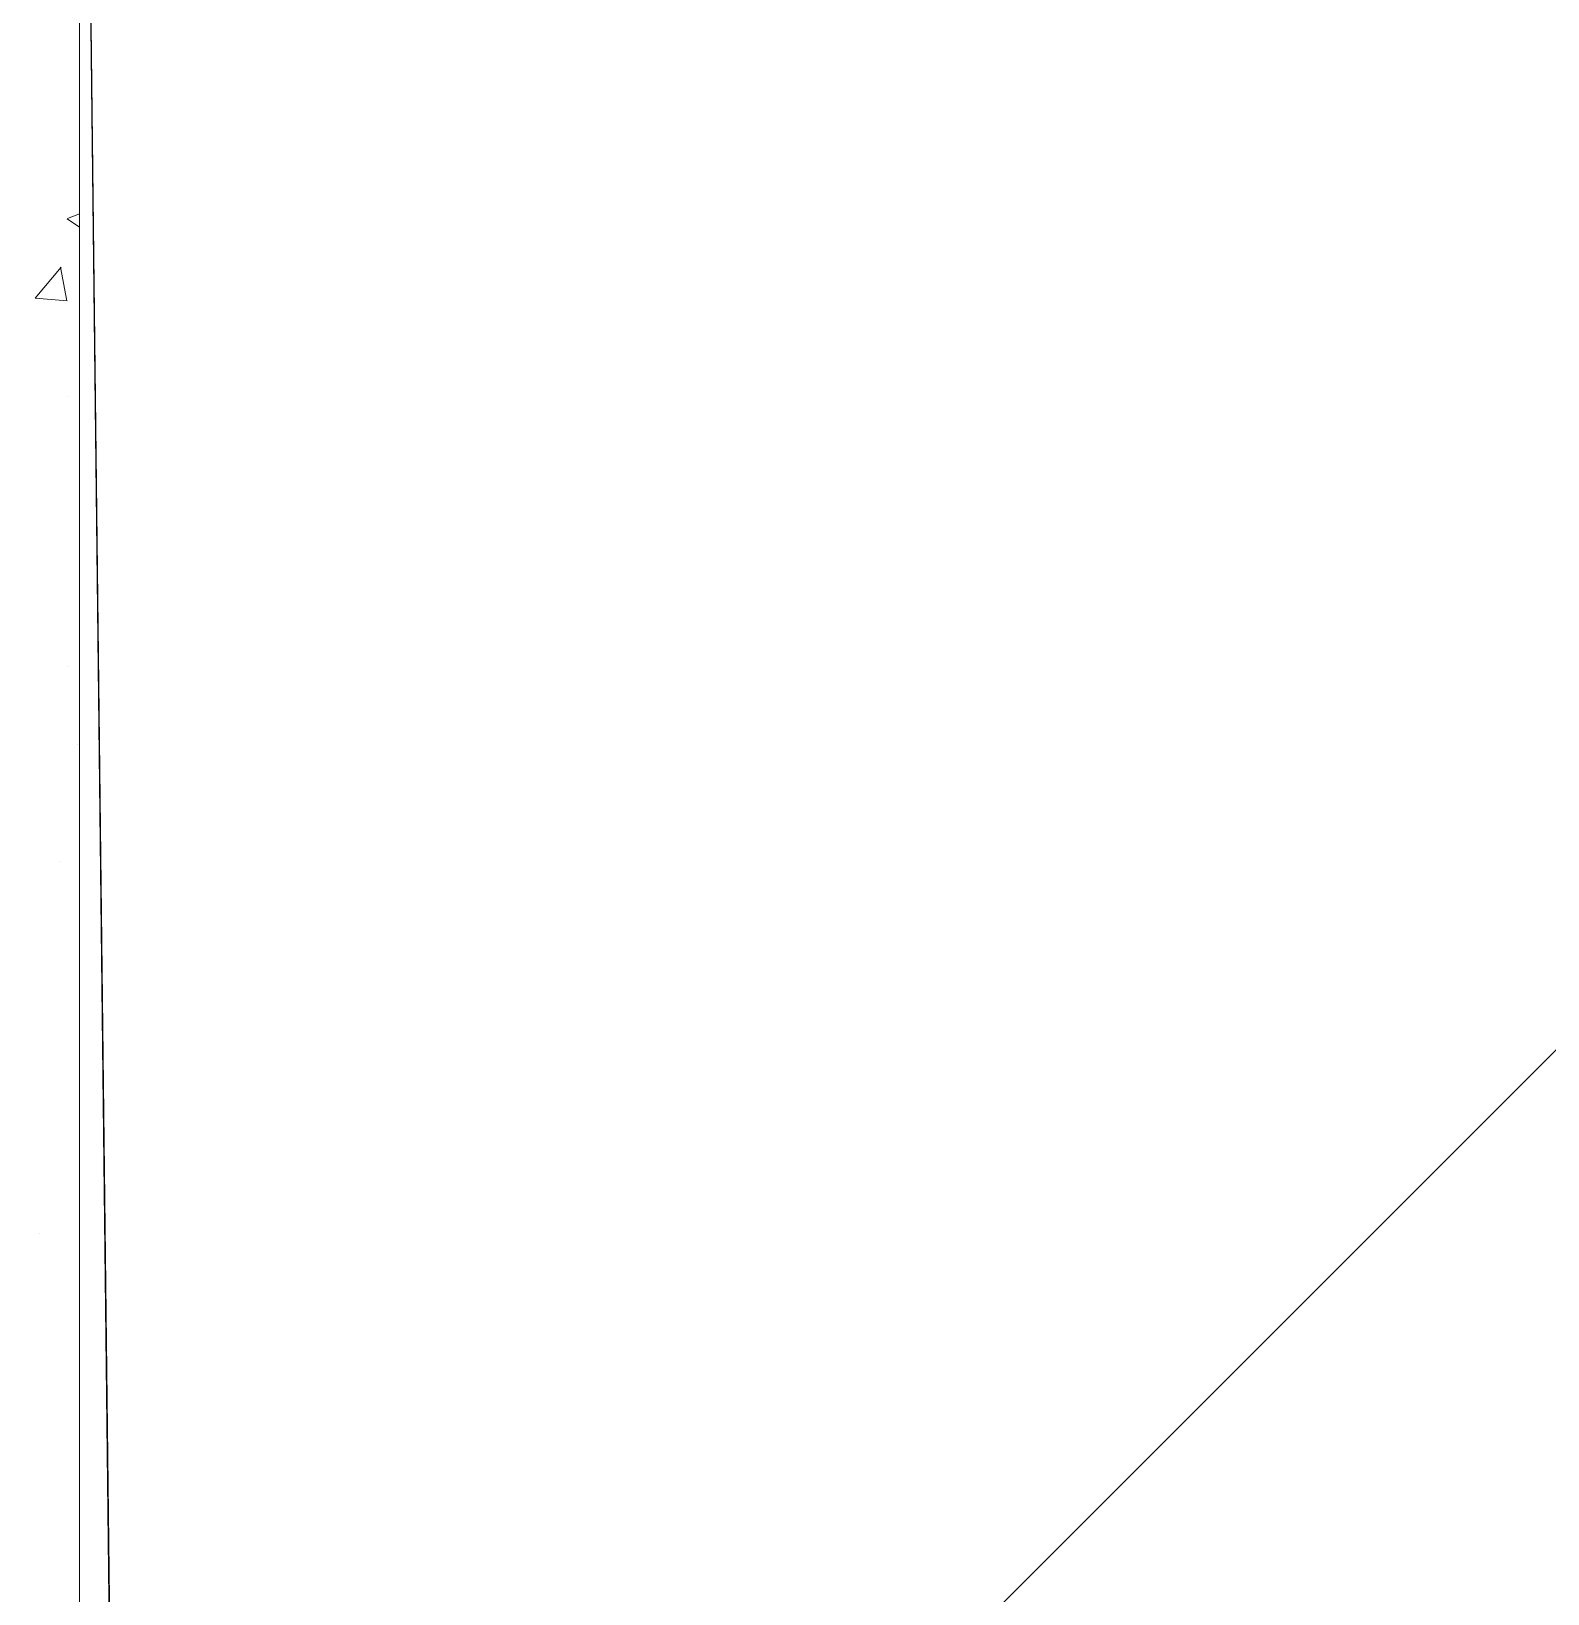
# Model space of a CAD drawing. Header units: millimetres. Extents: x 470010 to 1231400, y -134005 to 421770.
# Drawn here: x 806600 to 807314, y 146178 to 146914 of the extents above; entities that cross this region are included whole.
import ezdxf
from ezdxf.enums import TextEntityAlignment as Align

# ---------------------------------------------------------------- set-up
doc = ezdxf.new("R2010")
doc.units = ezdxf.units.MM
doc.layers.get('Defpoints').update_dxf_attribs({"color": 140})
doc.layers.add('АР_Стены ПЕНОблок', color=52, linetype='Continuous', lineweight=20)
doc.layers.add('АР_Штриховка', color=8, linetype='Continuous', lineweight=0)
doc.styles.add('style1', font='ARIALN.TTF')

# ---------------------------------------------------------------- blocks, each defined once
blk = doc.blocks.new('A$C9108343f')
blk.add_lwpolyline([(160804.09, 248479.49), (162964.09, 248479.49), (162964.09, 249379.49), (167604.09, 249379.49), (167604.09, 249579.49), (186123.53, 249579.49), (186024.63, 244500.38), (148704.09, 244484.49), (148664.66, 245989.49), (140924.09, 246025.99), (140881.31, 249704.55), (148704.09, 249669.49), (148714.09, 259259.49)])
at = {"layer": 'АР_Стены ПЕНОблок', "color": 18, "linetype": 'Continuous', "lineweight": 20, "true_color": 0x000000}
blk.add_line((140904.09, 237679.49), (140904.09, 313879.49), dxfattribs=at)
at = {"layer": 'АР_Штриховка', "color": 18, "linetype": 'Continuous', "lineweight": 0, "true_color": 0x000000}
for p, q in [((140898.36, 247192.19), (140904.09, 247194.39)), ((140898.27, 247192), (140904.09, 247188.08)), ((140883.09, 247154.68), (140895.33, 247169.27)), ((140898.04, 247153.3), (140895.1, 247169.22)), ((140883.09, 247154.67), (140898.27, 247153.34)), ((140898.98, 247108.21), (140898.98, 247108.21)), ((140898.37, 246980.95), (140898.37, 246980.95)), ((140903.08, 246944.29), (140903.08, 246944.29)), ((140895.13, 246889.14), (140895.13, 246889.14)), ((140885.12, 246713.78), (140885.12, 246713.78))]:
    blk.add_line(p, q, dxfattribs=at)
at = {"layer": 'Defpoints', "color": 18, "true_color": 0x000000, "style": 'style1'}
for p in [(143949.34, 316089.12), (143974.98, 281639.5), (143890.4, 273244.71), (143839.99, 264276.81), (143967.75, 254892.38), (12251.96, 104178.14), (12382.58, 96023.14)]:
    blk.add_attdef('АР-ПОМЕЩЕНИЕ:НАИМЕНОВАНИЕ', text='', height=100, dxfattribs=at).set_placement(p, align=Align.MIDDLE)
at = {"layer": 'Defpoints', "color": 18, "true_color": 0x000000, "style": 'style1', "flags": 8}
for p in [(143951.3, 279099.09), (143848.34, 269251.11), (143875.33, 260094.25), (144049.74, 250824.7), (163419.28, 238153.36), (155897.46, 237965.97), (183037.2, 237965.97), (143342.94, 237876.19)]:
    blk.add_attdef('АР-ПОМЕЩЕНИЕ:НАИМЕНОВАНИЕ', text='', height=100, dxfattribs=at).set_placement(p, align=Align.MIDDLE)

msp = doc.modelspace()

# ---------------------------------------------------------------- hatches: boundary and pattern name
h = msp.add_hatch()
h.set_pattern_fill('ANSI31', color=3, scale=333)
h.paths.add_polyline_path([(817822.706, 156413.251), (817822.706, 156633.251), (818712.706, 156633.251), (818712.706, 157213.251), (818712.706, 158463.251), (818712.706, 158793.251), (818142.704, 158793.251), (818142.704, 158993.251), (818142.704, 159018.251), (818142.708, 160493.251), (818142.709, 160913.252), (818142.71, 161403.25), (817492.706, 161403.25), (815492.706, 161403.25), (815152.698, 161403.25), (815152.705, 158893.25), (814432.706, 158893.25), (814432.706, 158113.25), (814432.706, 157813.251), (814432.706, 154913.25), (814432.706, 154413.251), (814432.706, 153513.25), (814432.706, 149823.25), (814432.706, 149520.89), (814422.706, 149510.89), (814422.706, 149303.25), (813222.703, 149303.25), (813222.703, 149523.25), (807026.355, 149523.251), (806792.706, 149289.602), (806792.706, 149514.108), (806642.706, 149364.108), (806642.706, 149303.251), (806642.706, 148813.25), (806638.097, 146163.251), (806642.706, 146163.251), (806642.706, 145623.251), (806792.706, 145623.251), (813222.706, 145623.251), (813222.706, 145903.251), (814423.268, 145903.251), (814423.268, 145582.591), (814422.706, 145582.028), (814422.706, 145403.251), (814422.706, 144123.251), (815822.706, 144123.251), (818721.706, 144123.251), (818722.706, 144123.251), (819622.706, 144123.251), (823122.706, 144123.251), (824322.706, 144123.251), (825522.706, 144123.251), (826422.706, 144123.251), (827422.706, 144123.251), (830322.706, 144123.251), (832443.315, 144123.251), (832443.315, 144413.251), (833322.706, 144413.251), (834245.277, 144413.251), (834222.706, 144390.68), (834222.706, 144123.251), (835122.706, 144123.251), (838022.706, 144123.251), (844022.706, 144123.251), (846922.706, 144123.251), (851466.776, 144123.251), (851472.706, 144129.18), (851472.706, 144563.251), (851762.706, 144563.251), (851762.706, 146914.25), (851762.706, 148713.251), (851472.706, 148713.251), (850377.706, 148713.251), (850377.706, 149213.251), (849177.706, 149213.251), (849177.706, 148713.251), (848277.706, 148713.251), (848277.706, 149213.251), (847077.706, 149213.251), (847077.706, 148713.251), (846177.706, 148713.251), (846177.706, 149213.251), (842877.706, 149213.251), (842877.706, 148713.251), (841977.706, 148713.251), (841977.706, 149213.251), (840777.706, 149213.251), (840777.706, 148713.251), (839877.706, 148713.251), (839877.706, 149213.251), (838677.706, 149213.251), (838677.706, 148713.251), (837777.706, 148713.251), (837777.706, 149213.251), (834477.706, 149213.251), (834477.706, 148713.251), (834222.706, 148713.251), (833322.706, 148713.251), (833322.706, 149213.251), (826722.706, 149213.251), (826722.706, 148993.251), (826872.706, 148993.251), (826872.706, 148843.251), (826664.184, 148843.251), (826522.706, 148701.772), (826522.706, 148233.25), (826524.424, 148233.25), (826524.424, 148113.25), (824942.706, 148113.251), (824822.706, 148113.251), (819922.706, 148113.251), (817822.706, 148113.251), (817822.706, 148313.251), (817822.706, 150513.251), (817822.706, 150713.251), (817822.706, 152013.251)])
h.paths.add_polyline_path([(816578.934, 147228.245), (816578.934, 146828.245), (815578.934, 146828.245), (815578.934, 147228.245)], flags=16)
h.paths.add_polyline_path([(828437.705, 148234.002), (827887.705, 148233.761), (827887.758, 148113.761), (828437.758, 148114.002)], flags=0)
h.paths.add_polyline_path([(826922.706, 149014.057), (827042.706, 149014.057), (827042.706, 148233.391), (827067.653, 148233.402), (827642.706, 148233.654), (827742.706, 148233.697), (827742.706, 149014.057), (827862.706, 149014.057), (827862.706, 148233.75), (828462.705, 148234.013), (828562.706, 148234.057), (828562.706, 149013.251), (828682.706, 149013.251), (828682.706, 148114.109), (828462.759, 148114.013), (828462.758, 148114.013), (827862.758, 148113.75), (827862.706, 148113.75), (827642.758, 148113.654), (827042.759, 148113.391), (827042.706, 148113.391), (826722.759, 148113.25), (826722.706, 148233.25), (826922.706, 148233.338)], flags=16)
h.paths.add_polyline_path([(827642.653, 148233.654), (827642.706, 148233.654), (827642.758, 148113.654), (827617.706, 148113.643), (827617.653, 148233.643)], flags=0)
h.paths.add_polyline_path([(818060.384, 156364.651), (818446.674, 156364.651), (818446.674, 156665.265), (818060.384, 156665.265)], flags=25)

# ---------------------------------------------------------------- linework, layer by layer
msp.add_lwpolyline([(826522.706, 148113.25), (828682.706, 148113.25), (828682.706, 149013.251), (833322.706, 149013.251), (833322.706, 149213.251), (851842.142, 149213.251), (851743.238, 144134.142), (814422.706, 144118.251), (814383.268, 145623.251), (806642.706, 145659.752), (806599.923, 149338.31), (814422.706, 149303.25), (814432.706, 158893.25)])
at = {"layer": 'АР_Стены ПЕНОблок', "color": 18, "linetype": 'Continuous', "lineweight": 20, "true_color": 0x000000}
msp.add_line((806622.706, 137313.251), (806622.706, 213513.251), dxfattribs=at)
at = {"layer": 'АР_Штриховка', "color": 18, "linetype": 'Continuous', "lineweight": 0, "true_color": 0x000000}
for p, q in [((806616.97, 146825.945), (806622.706, 146828.147)), ((806616.887, 146825.762), (806622.706, 146821.837)), ((806601.7, 146788.437), (806613.945, 146803.03)), ((806616.65, 146787.056), (806613.713, 146802.978)), ((806601.699, 146788.427), (806616.881, 146787.099))]:
    msp.add_line(p, q, dxfattribs=at)

# ---------------------------------------------------------------- block references
msp.add_blockref('A$C9108343f', (665718.612, -100366.242))

doc.saveas('drawing.dxf')
